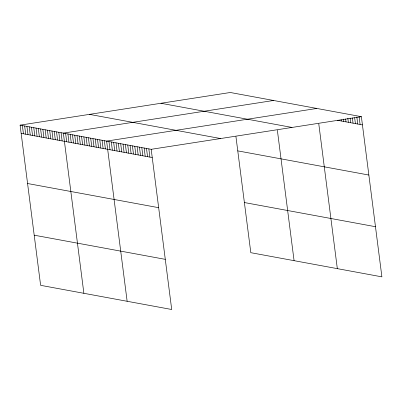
<?xml version="1.0" encoding="UTF-8"?>
<svg xmlns="http://www.w3.org/2000/svg" width="402" height="402" viewBox="0 0 402 402"><rect width="100%" height="100%" fill="white"/><g stroke="black" fill="none" stroke-linecap="round" stroke-linejoin="round"><path stroke-width="0.6" d="M20.1 125.143L151.187 149.313L171.709 309.5L40.622 285.33L20.1 125.143L230.291 92.5L361.378 116.67L381.9 276.857L250.813 252.687L235.934 136.549M273.551 100.48L63.36 133.117L83.877 293.304M316.811 108.455L106.615 141.097L127.138 301.279M151.187 149.313L361.378 116.67M337.218 120.248L362.433 124.896M160.931 103.274L292.018 127.444M89.465 114.374L220.552 138.539M237.768 150.876L368.855 175.041M21.155 133.369L152.242 157.539M244.391 202.543L375.478 226.708M27.577 183.518L158.664 207.683M34.195 235.185L165.282 259.35M359.112 116.826L360.086 124.464M356.84 116.982L357.74 124.032M354.644 117.721L355.398 123.6M352.373 117.876L353.051 123.168M350.102 118.032L350.705 122.736M347.83 118.188L348.358 122.303M345.635 118.932L346.011 121.871M343.368 119.087L343.67 121.439M341.172 119.831L341.323 121.002M318.781 123.841L337.328 268.642M277.36 130.198L294.073 260.662M148.84 148.881L149.896 157.107M146.494 148.449L147.549 156.674M144.152 148.016L145.202 156.242M141.805 147.579L142.861 155.81M139.459 147.147L140.514 155.378M137.112 146.715L138.167 154.946M134.765 146.283L135.821 154.509M132.419 145.851L133.474 154.077M130.077 145.418L131.127 153.644M127.73 144.986L128.786 153.212M125.384 144.554L126.439 152.78M123.037 144.122L124.092 152.348M120.69 143.69L121.746 151.916M118.349 143.258L119.399 151.484M116.002 142.826L117.052 151.052M113.655 142.393L114.711 150.619M111.309 141.961L112.364 150.187M108.962 141.529L110.017 149.755M104.339 140.675L105.394 148.901M102.063 140.253L103.118 148.484M99.786 139.836L100.842 148.062M97.51 139.414L98.565 147.645M95.234 138.997L96.289 147.222M92.957 138.574L94.013 146.8M90.681 138.157L91.736 146.383M88.405 137.735L89.455 145.961M86.128 137.318L87.179 145.544M83.852 136.896L84.902 145.122M81.571 136.479L82.626 144.705M79.294 136.057L80.35 144.283M77.018 135.64L78.073 143.866M74.742 135.218L75.797 143.444M72.466 134.801L73.521 143.027M70.189 134.379L71.244 142.604M67.913 133.956L68.968 142.187M65.637 133.539L66.692 141.765M61.084 132.7L62.134 140.926M58.808 132.278L59.858 140.504M56.526 131.861L57.581 140.087M54.25 131.439L55.305 139.665M51.974 131.022L53.029 139.248M49.697 130.6L50.752 138.826M47.421 130.183L48.476 138.409M45.145 129.761L46.2 137.987M42.868 129.343L43.924 137.569M40.592 128.921L41.647 137.147M38.316 128.504L39.366 136.73M36.039 128.082L37.09 136.308M33.763 127.66L34.813 135.891M31.482 127.243L32.537 135.469M29.205 126.821L30.261 135.052M26.929 126.404L27.984 134.63M24.653 125.982L25.708 134.208M22.376 125.565L23.432 133.791"/></g></svg>
